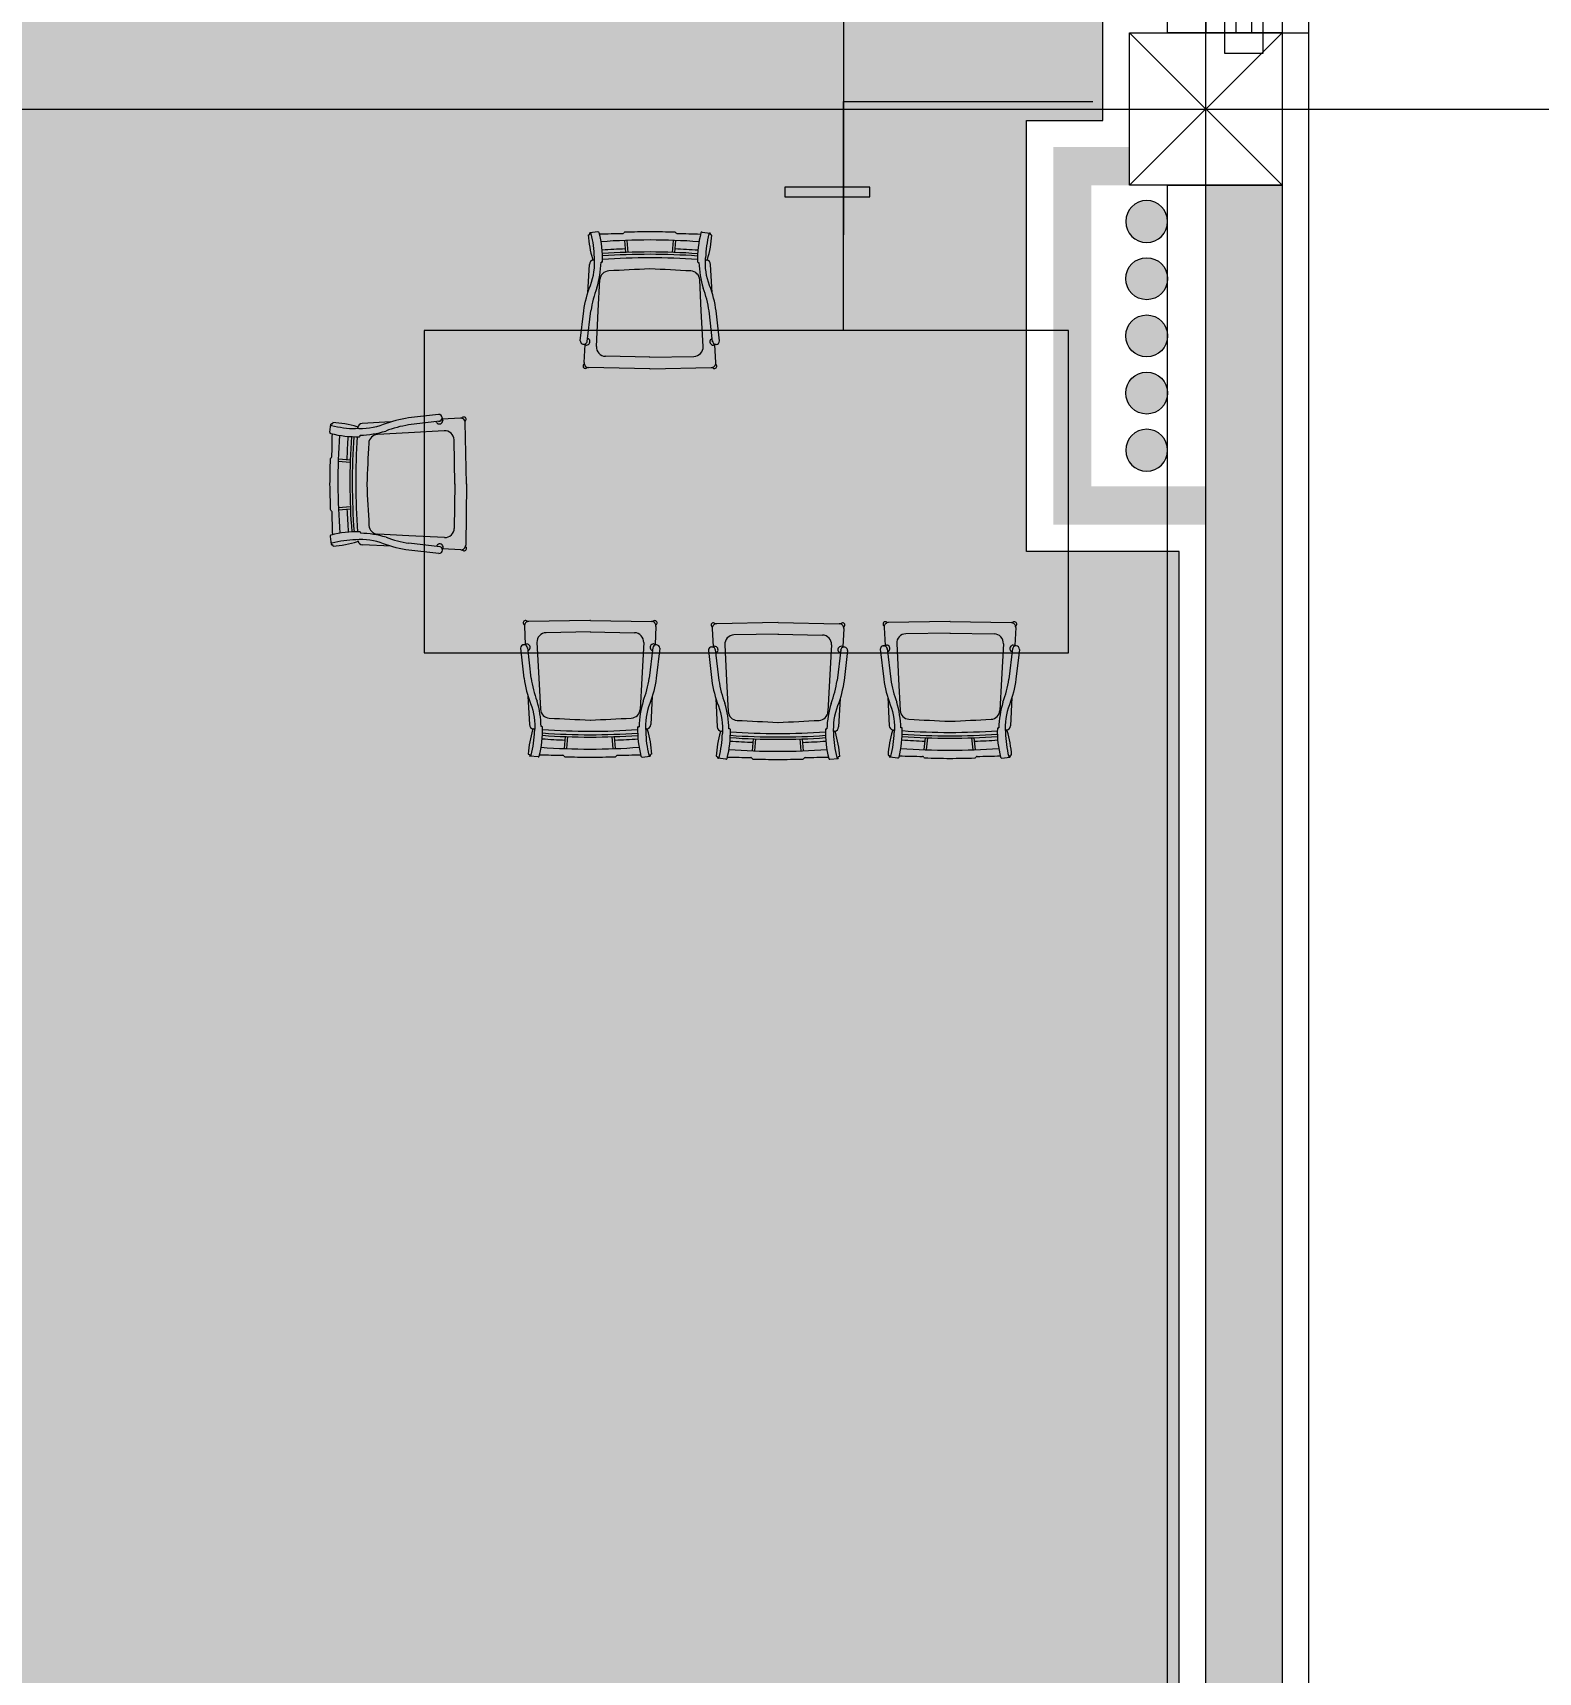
# Model space of a CAD drawing. Header units: millimetres. Extents: x 476571643 to 477489869, y 4620928210 to 4621294454.
# Drawn here: x 477234524 to 477238473, y 4621171027 to 4621175327 of the extents above; entities that cross this region are included whole.
import ezdxf

# ---------------------------------------------------------------- set-up
doc = ezdxf.new("R2010")
doc.units = ezdxf.units.MM
doc.header["$MEASUREMENT"] = 0
for name, color, linetype, lineweight in [('2D Drafting - General_Pen_No__1_Pen_No__7', 7, 'Continuous', 0), ('2D Drafting - General_Pen_No__250_Pen_No__7_Pen_No__7', 7, 'Continuous', 0), ('G-Anno-Nplt_Pen_No__151', 151, 'Continuous', 0), ('G-Anno-Nplt_Pen_No__4', 7, 'Continuous', 0), ('kar-panjara_Pen_No__7_Pen_No__7_Pen_No__7', 7, 'Continuous', 0), ('New_0_Pen_No__7', 7, 'Continuous', 0), ('New_reg_nak_Pen_No__7', 7, 'Continuous', 0), ('shaxtebi da milebi_Pen_No__1_Pen_No__1_Pen_No__1', 1, 'Continuous', 0), ('shaxtebi da milebi_Pen_No__5_Pen_No__5_Pen_No__5', 5, 'Continuous', 0), ('zoma_Pen_No__1', 1, 'Continuous', 0), ('zoma_Pen_No__142', 142, 'Continuous', 0), ('zoma_Pen_No__5_Pen_No__5', 5, 'Continuous', 0)]:
    doc.layers.add(name, color=color, linetype=linetype, lineweight=lineweight)
doc.layers.add('shaxtebi da milebi_Pen_No__5_Pen_No__5_Pen_No__252', color=7, linetype='Continuous', lineweight=0, true_color=0x666666)
doc.layers.add('zoma', color=7, linetype='Continuous')
doc.styles.add('GENERATED_STYLE_2', font='arial.ttf')
doc.dimstyles.new('GENERATED_STYLE__12', dxfattribs={"dimtxt": 500, "dimasz": 228, "dimexe": 0.18, "dimexo": 3, "dimgap": 0.09, "dimtad": 1, "dimtih": 1, "dimtoh": 1, "dimlfac": 0.001, "dimzin": 0, "dimdsep": 46, "dimtxsty": 'GENERATED_STYLE_2', "dimblk": 'ARROWHEAD_2', "dimblk1": 'ARROWHEAD_2', "dimblk2": 'ARROWHEAD_2', "dimcen": 0.09, "dimclrd": 1, "dimclre": 1, "dimclrt": 1, "dimadec": 0, "dimazin": 0, "dimtfac": 1, "dimtdec": 4, "dimtmove": 2, "dimatfit": 3, "dimfxl": 1, "dimtolj": 1, "dimtzin": 0, "dimarcsym": 0})
doc.dimstyles.new('GENERATED_STYLE__7', dxfattribs={"dimtxt": 200, "dimasz": 64.421331, "dimexe": 0.18, "dimexo": 3, "dimgap": 0.09, "dimtad": 1, "dimlfac": 0.001, "dimzin": 0, "dimdsep": 46, "dimtxsty": 'GENERATED_STYLE_2', "dimblk": 'ARROWHEAD_2', "dimblk1": 'ARROWHEAD_2', "dimblk2": 'ARROWHEAD_2', "dimcen": 0.09, "dimclrd": 142, "dimclre": 142, "dimclrt": 142, "dimadec": 0, "dimazin": 0, "dimtfac": 1, "dimtdec": 4, "dimtmove": 0, "dimatfit": 3, "dimfxl": 1, "dimtolj": 1, "dimtzin": 0, "dimarcsym": 0})

# ---------------------------------------------------------------- blocks, each defined once
blk = doc.blocks.new('*D1381', base_point=(476844527.1, 4621385791))
at = {"layer": 'zoma_Pen_No__142', "color": 142, "linetype": 'Continuous', "lineweight": 0, "transparency": 16777216}
for p, q in [((477240444.6, 4621185727.3), (477240317.5, 4621185727.3)), ((477240423.4, 4621185702.8), (477240338.7, 4621185751.7)), ((477240381, 4621168027.3), (477240381, 4621185727.3)), ((477240338.7, 4621168051.7), (477240423.4, 4621168002.8)), ((477240444.6, 4621168027.3), (477240317.5, 4621168027.3)), ((477240381, 4621167985.8), (477240381, 4621168027.3))]:
    blk.add_line(p, q, dxfattribs=at)
at = {"layer": 'zoma_Pen_No__142', "color": 142, "lineweight": 0, "transparency": 16777216, "insert": (477240341, 4621176535.3), "char_height": 200, "attachment_point": 7, "rotation": 90, "style": 'GENERATED_STYLE_2'}
blk.add_mtext('\\A1;{\\pql;\\fArial CYR|b0|i0|c204|p34;17.70}', dxfattribs=at)
blk = doc.blocks.new('ARROWHEAD_2')
at = {"color": 0, "linetype": 'Continuous', "lineweight": 0}
for p, q in [((-0.378, -0.655), (0.378, 0.655)), ((0, 0), (-1, 0))]:
    blk.add_line(p, q, dxfattribs=at)
blk = doc.blocks.new('*D1661', base_point=(476844527.1, 4621385791))
at = {"layer": 'zoma_Pen_No__1', "color": 1, "linetype": 'Continuous', "lineweight": 0, "transparency": 16777216}
for p, q in [((477237821.3, 4621167802.3), (477237821.3, 4621168252.3)), ((477256818.5, 4621167802.3), (477256818.5, 4621168252.3)), ((477237907.9, 4621168177.3), (477237734.7, 4621167877.3)), ((477256731.9, 4621167877.3), (477256905.1, 4621168177.3)), ((477237674.6, 4621168027.3), (477237821.3, 4621168027.3)), ((477237821.3, 4621168027.3), (477256818.5, 4621168027.3)), ((477256818.5, 4621168027.3), (477256965.2, 4621168027.3))]:
    blk.add_line(p, q, dxfattribs=at)
at = {"layer": 'zoma_Pen_No__1', "color": 1, "lineweight": 0, "transparency": 16777216, "insert": (477247714.8, 4621168127.3), "char_height": 500, "attachment_point": 7, "style": 'GENERATED_STYLE_2'}
blk.add_mtext('\\A1;{\\pql;\\fArial CYR|b0|i0|c204|p34;19.00}', dxfattribs=at)

msp = doc.modelspace()

# ---------------------------------------------------------------- hatches: boundary and pattern name
at = {"layer": '2D Drafting - General_Pen_No__250_Pen_No__7_Pen_No__7', "linetype": 'Continuous', "lineweight": 0}
for points in [[(477237601.121, 4621174037.084), (477237201.121, 4621174037.084), (477237201.121, 4621175027.272), (477237301.121, 4621175027.272), (477237401.121, 4621175027.272), (477237401.121, 4621174927.272), (477237301.121, 4621174927.272), (477237301.121, 4621174137.272), (477237601.121, 4621174137.272)], [(477237601.121, 4621174927.272), (477237601.121, 4621168427.272), (477237801.121, 4621168427.272), (477237801.121, 4621174927.272)]]:
    msp.add_hatch(color=7, dxfattribs=at).paths.add_polyline_path(points)
at = {"layer": 'G-Anno-Nplt_Pen_No__151', "linetype": 'Continuous', "lineweight": 0, "true_color": 0x1f2f3f}
msp.add_hatch(color=169, dxfattribs=at).paths.add_polyline_path([(477230771.121, 4621178897.272), (477230971.12, 4621178897.272), (477230971.12, 4621178597.272), (477231271.121, 4621178597.272), (477231271.121, 4621177767.084), (477230871.121, 4621177767.084), (477230871.121, 4621175397.272), (477230971.121, 4621175397.272), (477230971.121, 4621174857.272), (477230871.121, 4621174857.272), (477230871.121, 4621169997.272), (477237531.121, 4621169997.272), (477237531.121, 4621173967.084), (477237131.121, 4621173967.084), (477237131.121, 4621175097.272), (477237331.121, 4621175097.272), (477237331.121, 4621175397.272), (477237531.121, 4621175397.272), (477237531.121, 4621178357.272), (477237331.121, 4621178357.272), (477237331.121, 4621178527.272), (477237331.121, 4621178657.272), (477237131.121, 4621178657.272), (477237131.121, 4621179787.46), (477237531.121, 4621179787.46), (477237531.121, 4621184357.272), (477234030.939, 4621184357.272), (477234030.939, 4621185457.272), (477230971.121, 4621185457.272), (477230971.121, 4621185257.272), (477230771.121, 4621185257.272)])
at = {"layer": 'shaxtebi da milebi_Pen_No__1_Pen_No__1_Pen_No__1', "linetype": 'Continuous', "lineweight": 0}
msp.add_hatch(color=1, dxfattribs=at).paths.add_polyline_path([(477237446.121, 4621174777.272, -1), (477237446.121, 4621174887.272, -1)])
at = {"layer": 'shaxtebi da milebi_Pen_No__5_Pen_No__5_Pen_No__252', "linetype": 'Continuous', "lineweight": 0, "true_color": 0x666666}
msp.add_hatch(color=251, dxfattribs=at).paths.add_polyline_path([(477237446.121, 4621174177.272, 1), (477237446.121, 4621174287.272, 1)])
at = {"layer": 'shaxtebi da milebi_Pen_No__5_Pen_No__5_Pen_No__5', "linetype": 'Continuous', "lineweight": 0}
for points in [[(477237446.121, 4621174737.272, -1), (477237446.121, 4621174627.272, -1)], [(477237446.121, 4621174587.272, -1), (477237446.121, 4621174477.272, -1)], [(477237446.121, 4621174437.272, -1), (477237446.121, 4621174327.272, -1)]]:
    msp.add_hatch(color=5, dxfattribs=at).paths.add_polyline_path(points)

# ---------------------------------------------------------------- linework, layer by layer
at = {"layer": '2D Drafting - General_Pen_No__1_Pen_No__7', "color": 7, "linetype": 'Continuous', "lineweight": 0}
for p, q in [((477237401.121, 4621174927.272), (477237801.121, 4621175327.272)), ((477237801.121, 4621174927.272), (477237401.121, 4621175327.272))]:
    msp.add_line(p, q, dxfattribs=at)
at = {"layer": '2D Drafting - General_Pen_No__1_Pen_No__7', "color": 7, "linetype": 'Continuous', "lineweight": 0, "flags": 128}
for points in [[(477237501.121, 4621175327.272), (477237501.121, 4621178427.272), (477237801.121, 4621178427.272), (477237801.121, 4621175327.272)], [(477237801.121, 4621174927.272), (477237401.121, 4621174927.272), (477237401.121, 4621175327.272), (477237801.121, 4621175327.272)], [(477237501.121, 4621168427.272), (477237501.121, 4621174927.272), (477237801.121, 4621174927.272), (477237801.121, 4621168427.272)]]:
    msp.add_lwpolyline(points, close=True, dxfattribs=at)
at = {"layer": 'G-Anno-Nplt_Pen_No__4', "color": 7, "linetype": 'Continuous', "lineweight": 0, "flags": 128}
msp.add_lwpolyline([(477237531.121, 4621169997.272), (477237531.121, 4621173967.084), (477237131.121, 4621173967.084), (477237131.121, 4621175097.272), (477237331.121, 4621175097.272), (477237331.121, 4621175397.272), (477237531.121, 4621175397.272), (477237531.121, 4621178357.272), (477237331.121, 4621178357.272), (477237331.121, 4621178527.272), (477237331.121, 4621178657.272), (477237131.121, 4621178657.272), (477237131.121, 4621179787.46)], dxfattribs=at)
at = {"layer": 'kar-panjara_Pen_No__7_Pen_No__7_Pen_No__7', "color": 7, "linetype": 'Continuous', "lineweight": 0, "flags": 128}
for points in [[(477237651.149, 4621175327.272), (477237651.204, 4621176927.274), (477237751.148, 4621176927.274), (477237751.093, 4621175327.272)], [(477237751.147, 4621175392.702), (477237751.147, 4621175272.702), (477237651.147, 4621175272.702), (477237651.147, 4621175392.702)], [(477237681.264, 4621175327.272), (477237681.264, 4621175377.702), (477237696.264, 4621175377.702), (477237706.264, 4621175377.702), (477237706.264, 4621175392.702), (477237721.264, 4621175392.702), (477237721.264, 4621175327.272)]]:
    msp.add_lwpolyline(points, close=True, dxfattribs=at)
at = {"layer": 'New_0_Pen_No__7', "color": 7, "linetype": 'Continuous', "lineweight": 0}
for p, q in [((477236006.883, 4621174804.827), (477235985.721, 4621174802.351)), ((477236075.611, 4621174803.047), (477236074.345, 4621174801.424)), ((477236211.307, 4621174802.898), (477236212.57, 4621174801.272)), ((477236280.039, 4621174804.526), (477236301.196, 4621174802.003)), ((477235981.436, 4621174797.18), (477235985.114, 4621174798.109)), ((477235985.041, 4621174798.4), (477235985.114, 4621174798.109)), ((477236076.478, 4621174782.512), (477236079.298, 4621174751.221)), ((477236082.563, 4621174782.81), (477236085.391, 4621174751.427)), ((477236204.31, 4621174782.675), (477236201.414, 4621174751.299)), ((477236210.395, 4621174782.365), (477236207.507, 4621174751.08)), ((477236301.867, 4621174798.051), (477236301.793, 4621174797.76)), ((477236305.469, 4621174796.823), (477236301.793, 4621174797.76)), ((477235980.272, 4621174645.379), (477235984.277, 4621174719.914)), ((477236016.919, 4621174725.236), (477236014.886, 4621174725.225)), ((477236269.827, 4621174724.957), (477236271.861, 4621174724.942)), ((477236306.299, 4621174645.02), (477236302.458, 4621174719.563)), ((477236007.778, 4621174598.014), (477236012.171, 4621174679.764)), ((477236277.833, 4621174597.716), (477236273.62, 4621174679.476)), ((477235978.671, 4621174517.407), (477235988.119, 4621174598.035)), ((477236002.756, 4621174504.551), (477236007.778, 4621174598.014)), ((477236282.65, 4621174504.242), (477236277.833, 4621174597.716)), ((477236307.618, 4621174517.045), (477236298.347, 4621174597.693)), ((477235970.424, 4621174462.111), (477235972.982, 4621174509.724)), ((477235983.92, 4621174523.197), (477235982.82, 4621174524.117)), ((477236302.381, 4621174522.846), (477236303.483, 4621174523.763)), ((477236315.743, 4621174461.73), (477236313.289, 4621174509.349)), ((477236143.207, 4621174476.724), (477236026.615, 4621174478.9)), ((477236142.138, 4621174476.725), (477236258.734, 4621174478.644)), ((477236142.532, 4621174446.296), (477235982.353, 4621174449.285)), ((477236143.6, 4621174446.295), (477236303.785, 4621174448.931)), ((477235303.435, 4621174279.587), (477235305.872, 4621174300.754)), ((477235309.822, 4621174301.442), (477235310.113, 4621174301.369)), ((477235311.035, 4621174305.049), (477235310.113, 4621174301.369)), ((477235462.833, 4621174306.493), (477235388.306, 4621174302.35)), ((477235590.802, 4621174308.331), (477235510.192, 4621174298.734)), ((477235585.022, 4621174303.071), (477235584.101, 4621174304.169)), ((477235646.084, 4621174316.68), (477235598.475, 4621174314.034)), ((477235662.216, 4621174144.602), (477235658.931, 4621174304.774)), ((477235383.045, 4621174269.698), (477235383.052, 4621174271.732)), ((477235510.252, 4621174278.22), (477235428.51, 4621174273.676)), ((477235603.706, 4621174283.415), (477235510.252, 4621174278.22)), ((477235631.792, 4621174143.016), (477235629.4, 4621174259.603)), ((477235305.342, 4621174210.863), (477235306.963, 4621174212.132)), ((477235325.592, 4621174203.948), (477235356.98, 4621174201.179)), ((477235325.878, 4621174210.034), (477235357.174, 4621174207.272)), ((477235631.789, 4621174144.084), (477235630.085, 4621174027.485)), ((477235662.219, 4621174143.533), (477235659.879, 4621173983.343)), ((477235305.742, 4621174075.167), (477235307.371, 4621174073.908)), ((477235325.952, 4621174082.201), (477235357.323, 4621174085.156)), ((477235326.273, 4621174076.118), (477235357.553, 4621174079.064)), ((477235304.241, 4621174006.433), (477235306.803, 4621173985.281)), ((477235383.791, 4621174016.791), (477235383.81, 4621174014.758)), ((477235511.049, 4621174008.166), (477235429.281, 4621174012.227)), ((477235604.531, 4621174003.522), (477235511.049, 4621174008.166)), ((477235591.773, 4621173979.385), (477235511.107, 4621173988.506)), ((477235310.757, 4621173984.616), (477235311.047, 4621173984.691)), ((477235311.991, 4621173981.017), (477235311.047, 4621173984.691)), ((477235463.795, 4621173980.468), (477235389.245, 4621173984.171)), ((477235585.961, 4621173984.611), (477235585.046, 4621173983.507)), ((477235647.102, 4621173971.362), (477235599.479, 4621173973.728)), ((477235813.724, 4621173770.605), (477235816.203, 4621173722.987)), ((477235985.858, 4621173786.133), (477235825.675, 4621173783.41)), ((477235986.927, 4621173786.133), (477236147.107, 4621173783.23)), ((477236159.044, 4621173770.411), (477236156.511, 4621173722.797)), ((477236478.538, 4621173780.165), (477236318.355, 4621173777.442)), ((477236479.607, 4621173780.164), (477236639.787, 4621173777.262)), ((477236929.416, 4621173783.149), (477236769.232, 4621173780.426)), ((477236930.484, 4621173783.148), (477237090.665, 4621173780.246)), ((477235846.84, 4621173728.11), (477235851.707, 4621173634.639)), ((477235987.337, 4621173755.704), (477235870.742, 4621173753.721)), ((477235986.268, 4621173755.704), (477236102.861, 4621173753.591)), ((477236126.734, 4621173727.954), (477236121.763, 4621173634.488)), ((477236306.404, 4621173764.636), (477236308.884, 4621173717.019)), ((477236480.017, 4621173749.735), (477236363.422, 4621173747.753)), ((477236478.949, 4621173749.736), (477236595.542, 4621173747.623)), ((477236651.724, 4621173764.443), (477236649.191, 4621173716.828)), ((477236757.281, 4621173767.62), (477236759.761, 4621173720.003)), ((477236930.895, 4621173752.719), (477236814.3, 4621173750.737)), ((477236929.826, 4621173752.72), (477237046.419, 4621173750.607)), ((477237102.601, 4621173767.427), (477237100.068, 4621173719.812)), ((477235821.879, 4621173715.295), (477235831.193, 4621173634.651)), ((477235827.119, 4621173709.496), (477235826.017, 4621173708.578)), ((477236150.826, 4621173715.11), (477236141.422, 4621173634.477)), ((477236145.58, 4621173709.317), (477236146.68, 4621173708.399)), ((477236314.559, 4621173709.326), (477236323.873, 4621173628.682)), ((477236319.799, 4621173703.527), (477236318.698, 4621173702.61)), ((477236339.521, 4621173722.142), (477236344.388, 4621173628.671)), ((477236619.415, 4621173721.985), (477236614.443, 4621173628.519)), ((477236643.507, 4621173709.142), (477236634.102, 4621173628.508)), ((477236638.26, 4621173703.349), (477236639.361, 4621173702.43)), ((477236765.437, 4621173712.31), (477236774.751, 4621173631.667)), ((477236770.676, 4621173706.511), (477236769.575, 4621173705.594)), ((477236790.398, 4621173725.126), (477236795.265, 4621173631.655)), ((477237070.292, 4621173724.969), (477237065.32, 4621173631.504)), ((477237094.384, 4621173712.126), (477237084.98, 4621173631.493)), ((477237089.138, 4621173706.333), (477237090.238, 4621173705.414)), ((477235851.707, 4621173634.639), (477235855.964, 4621173552.881)), ((477236121.763, 4621173634.488), (477236117.414, 4621173552.735)), ((477236344.388, 4621173628.671), (477236348.645, 4621173546.913)), ((477236614.443, 4621173628.519), (477236610.094, 4621173546.766)), ((477236795.265, 4621173631.655), (477236799.522, 4621173549.897)), ((477237065.32, 4621173631.504), (477237060.972, 4621173549.751)), ((477235823.267, 4621173587.32), (477235827.149, 4621173512.779)), ((477236149.295, 4621173587.137), (477236145.33, 4621173512.601)), ((477236315.948, 4621173581.352), (477236319.829, 4621173506.81)), ((477236641.975, 4621173581.169), (477236638.01, 4621173506.632)), ((477236766.825, 4621173584.336), (477236770.706, 4621173509.795)), ((477237092.852, 4621173584.153), (477237088.887, 4621173509.616)), ((477235859.782, 4621173507.403), (477235857.749, 4621173507.417)), ((477235919.246, 4621173450.027), (477235922.117, 4621173481.313)), ((477235925.33, 4621173449.72), (477235928.21, 4621173481.098)), ((477236047.077, 4621173449.652), (477236044.233, 4621173481.033)), ((477236053.162, 4621173449.952), (477236050.326, 4621173481.242)), ((477236112.69, 4621173507.261), (477236114.724, 4621173507.273)), ((477236352.462, 4621173501.434), (477236350.429, 4621173501.448)), ((477236411.926, 4621173444.059), (477236414.797, 4621173475.345)), ((477236418.011, 4621173443.751), (477236420.89, 4621173475.129)), ((477236539.758, 4621173443.683), (477236536.913, 4621173475.064)), ((477236545.843, 4621173443.984), (477236543.006, 4621173475.273)), ((477236605.371, 4621173501.293), (477236607.404, 4621173501.304)), ((477236803.34, 4621173504.418), (477236801.306, 4621173504.433)), ((477236862.804, 4621173447.043), (477236865.675, 4621173478.329)), ((477236868.888, 4621173446.736), (477236871.768, 4621173478.114)), ((477236990.635, 4621173446.667), (477236987.791, 4621173478.049)), ((477236996.72, 4621173446.968), (477236993.884, 4621173478.257)), ((477237056.248, 4621173504.277), (477237058.281, 4621173504.289)), ((477235824.179, 4621173435.518), (477235827.856, 4621173434.583)), ((477235827.782, 4621173434.292), (477235827.856, 4621173434.583)), ((477235849.614, 4621173427.828), (477235828.456, 4621173430.34)), ((477235918.345, 4621173429.494), (477235917.081, 4621173431.119)), ((477236054.041, 4621173429.418), (477236055.306, 4621173431.042)), ((477236122.769, 4621173427.675), (477236143.93, 4621173430.163)), ((477236148.212, 4621173435.336), (477236144.535, 4621173434.405)), ((477236144.609, 4621173434.114), (477236144.535, 4621173434.405)), ((477236316.86, 4621173429.549), (477236320.536, 4621173428.614)), ((477236320.462, 4621173428.323), (477236320.536, 4621173428.614)), ((477236640.893, 4621173429.368), (477236637.215, 4621173428.437)), ((477236637.289, 4621173428.146), (477236637.215, 4621173428.437)), ((477236767.737, 4621173432.534), (477236771.414, 4621173431.599)), ((477236771.34, 4621173431.307), (477236771.414, 4621173431.599)), ((477236793.172, 4621173424.844), (477236772.013, 4621173427.355)), ((477236861.902, 4621173426.51), (477236860.639, 4621173428.135)), ((477236997.598, 4621173426.433), (477236998.864, 4621173428.058)), ((477237066.327, 4621173424.691), (477237087.488, 4621173427.179)), ((477237091.77, 4621173432.352), (477237088.093, 4621173431.421)), ((477237088.166, 4621173431.13), (477237088.093, 4621173431.421)), ((477236342.294, 4621173421.86), (477236321.136, 4621173424.371)), ((477236411.025, 4621173423.525), (477236409.761, 4621173425.151)), ((477236546.721, 4621173423.449), (477236547.986, 4621173425.073)), ((477236615.45, 4621173421.707), (477236636.611, 4621173424.194))]:
    msp.add_line(p, q, dxfattribs=at)
for points in [[(477236651.064, 4621176712.605), (477236651.064, 4621174797.494)], [(477236651.064, 4621174546.668), (477236651.064, 4621175146.668), (477237305.23, 4621175146.668)], [(477235960.533, 4621174519.533), (477235969.735, 4621174598.056)], [(477236325.76, 4621174519.13), (477236316.731, 4621174597.673)], [(477235588.643, 4621174326.464), (477235510.138, 4621174317.118)], [(477235589.721, 4621173961.239), (477235511.161, 4621173970.123)], [(477235803.738, 4621173713.199), (477235812.809, 4621173634.661)], [(477236168.965, 4621173712.995), (477236159.806, 4621173634.467)], [(477236296.418, 4621173707.231), (477236305.489, 4621173628.693)], [(477236661.645, 4621173707.026), (477236652.486, 4621173628.498)], [(477236747.296, 4621173710.215), (477236756.367, 4621173631.677)], [(477237112.523, 4621173710.01), (477237103.363, 4621173631.482)]]:
    msp.add_lwpolyline(points, dxfattribs=at)
for points in [[(477236720.081, 4621174922.167), (477236496.585, 4621174922.167), (477236496.585, 4621174897.352), (477236720.081, 4621174897.352)], [(477237241.064, 4621174546.668), (477235550.826, 4621174546.668), (477235550.826, 4621173701.208), (477237241.064, 4621173701.208)]]:
    msp.add_lwpolyline(points, close=True, dxfattribs=at)
for points in [[(477235969.79, 4621174598.056, -0.05838097), (477235986.998, 4621174664.726, 0.11288216), (477235997.582, 4621174737.51)], [(477236316.676, 4621174597.673, 0.05838097), (477236299.615, 4621174664.382, -0.11288216), (477236289.192, 4621174737.189)], [(477235969.13, 4621174510.35), (477235971.452, 4621174510.015, -0.08130171), (477235976.793, 4621174508.332)], [(477236317.143, 4621174509.966), (477236314.821, 4621174509.637, 0.08130171), (477236309.476, 4621174507.965)], [(477235510.138, 4621174317.062, 0.05838097), (477235443.499, 4621174299.731, -0.11288216), (477235370.735, 4621174289.013)], [(477235597.842, 4621174317.884), (477235598.181, 4621174315.564, 0.08130171), (477235599.874, 4621174310.226)], [(477235511.161, 4621173970.178, -0.05838097), (477235444.421, 4621173987.115, 0.11288216), (477235371.595, 4621173997.404)], [(477235598.869, 4621173969.873), (477235599.194, 4621173972.196, -0.08130171), (477235600.856, 4621173977.544)], [(477235812.35, 4621173722.368), (477235814.672, 4621173722.699, 0.08130171), (477235820.016, 4621173724.373)], [(477236160.363, 4621173722.173), (477236158.041, 4621173722.506, -0.08130171), (477236152.7, 4621173724.187)], [(477236305.031, 4621173716.399), (477236307.353, 4621173716.73, 0.08130171), (477236312.696, 4621173718.405)], [(477236653.043, 4621173716.204), (477236650.722, 4621173716.538, -0.08130171), (477236645.38, 4621173718.218)], [(477236755.908, 4621173719.384), (477236758.23, 4621173719.714, 0.08130171), (477236763.574, 4621173721.389)], [(477237103.921, 4621173719.189), (477237101.599, 4621173719.522, -0.08130171), (477237096.257, 4621173721.202)], [(477235812.865, 4621173634.661, 0.05838097), (477235829.962, 4621173567.962, -0.11288216), (477235840.424, 4621173495.161)], [(477236159.75, 4621173634.467, -0.05838097), (477236142.579, 4621173567.787, 0.11288216), (477236132.034, 4621173494.997)], [(477236305.545, 4621173628.693, 0.05838097), (477236322.642, 4621173561.993, -0.11288216), (477236333.105, 4621173489.192)], [(477236652.431, 4621173628.498, -0.05838097), (477236635.259, 4621173561.818, 0.11288216), (477236624.715, 4621173489.029)], [(477236756.422, 4621173631.677, 0.05838097), (477236773.519, 4621173564.977, -0.11288216), (477236783.982, 4621173492.176)], [(477237103.308, 4621173631.482, -0.05838097), (477237086.136, 4621173564.802, 0.11288216), (477237075.592, 4621173492.013)]]:
    msp.add_lwpolyline(points, format="xyb", dxfattribs=at)
for centre, radius, start, end in [((477235987.638, 4621174799.986), 3.044, 129.032752, 211.421542), ((477235986.075, 4621174799.328), 3.044, 14.285143, 96.673945), ((477236007.237, 4621174801.804), 3.044, 14.285158, 96.673951), ((477235739.755, 4621174733.697), 279.06, 358.628489, 14.285155), ((477236078.011, 4621174801.175), 3.044, 91.136613, 142.042372), ((477236538.562, 4621151588.272), 23220.515, 90.9749413, 91.1366155), ((477235697.189, 4621151589.199), 23220.515, 88.7370948, 88.898769), ((477236208.903, 4621174801.031), 3.044, 37.831356, 88.7371), ((477236547.01, 4621174732.808), 279.06, 165.588555, 181.245221), ((477236279.678, 4621174801.504), 3.044, 83.199775, 165.588549), ((477236258.812, 4621174813.281), 277.843, 183.322308, 196.720879), ((477235718.593, 4621174731.221), 279.06, 1.2913, 14.285155), ((477236544.439, 4621151584.544), 23220.515, 91.1657892, 91.3161525), ((477236143.163, 4621173028.776), 1755.051, 85.796168, 94.184849), ((477236141.469, 4621172997.272), 1764.182, 92.046245, 94.019469), ((477236071.945, 4621174803.296), 3.044, 271.165789, 322.042385), ((477236141.469, 4621172997.272), 1764.182, 85.854241, 87.827465), ((477236214.974, 4621174803.138), 3.044, 217.831348, 268.707931), ((477235691.303, 4621151585.484), 23220.515, 88.5575588, 88.707922), ((477236568.167, 4621174730.285), 279.06, 165.588555, 178.58241), ((477236028.129, 4621174813.536), 277.843, 343.152831, 356.551403), ((477236300.835, 4621174798.981), 3.044, 83.199771, 165.588553), ((477236299.274, 4621174799.643), 3.044, 328.452169, 50.840957), ((477235996.434, 4621174719.26), 12.174, 98.073629, 176.924068), ((477235995.632, 4621174734.219), 3.044, 196.720874, 273.009377), ((477237212.378, 4621151589.797), 23173.34, 93.0039966, 93.0093776), ((477235750.992, 4621174733.509), 264.024, 343.41271, 358.202057), ((477236016.91, 4621174727.062), 1.826, 270.304311, 358.628485), ((477236141.469, 4621172997.272), 1755.051, 85.854241, 94.019469), ((477236141.469, 4621172997.272), 1748.964, 85.848304, 94.025407), ((477236141.469, 4621172997.272), 1739.833, 85.831094, 94.042616), ((477236269.841, 4621174726.783), 1.826, 181.245222, 269.569406), ((477236535.772, 4621174732.644), 264.024, 181.671653, 196.461), ((477235023.381, 4621151592.209), 23173.34, 86.8643417, 86.8697226), ((477236291.135, 4621174733.893), 3.044, 266.864332, 343.152825), ((477236290.3, 4621174718.937), 12.174, 2.949641, 81.800083), ((477236036.484, 4621174678.458), 24.348, 92.914472, 176.924068), ((477237211.952, 4621151589.805), 23142.905, 92.6482821, 92.9144718), ((477235022.948, 4621151592.217), 23142.905, 86.9592386, 87.2254284), ((477236249.304, 4621174678.223), 24.348, 2.949641, 86.959239), ((477236262.92, 4621174557.955), 277.599, 158.845452, 171.698512), ((477236023.458, 4621174558.219), 277.599, 8.175199, 21.028258), ((477235969.725, 4621174519.522), 9.192, 179.936852, 359.936857), ((477235976.689, 4621174517.523), 9.192, 270.648482, 38.119812), ((477235980.61, 4621174525.614), 1.085, 199.797053, 284.136245), ((477235981.412, 4621174522.431), 2.196, 50.112008, 104.136219), ((477236027.069, 4621174503.244), 24.348, 176.924068, 268.930841), ((477236258.333, 4621174502.989), 24.348, 270.94287, 2.949643), ((477236309.6, 4621174517.156), 9.192, 141.753898, 269.225227), ((477236304.888, 4621174522.075), 2.196, 75.737471, 129.761695), ((477236305.697, 4621174525.255), 1.085, 255.737505, 340.076648), ((477236316.568, 4621174519.14), 9.192, 179.936857, 359.936852), ((477235973.666, 4621174453.166), 6.087, 118.449945, 327.404958), ((477235982.58, 4621174461.457), 12.174, 176.924067, 268.930838), ((477236303.585, 4621174461.104), 12.174, 270.94287, 2.949643), ((477236312.481, 4621174452.792), 6.087, 212.468746, 61.423772), ((477236143.1, 4621174476.726), 30.436, 268.930825, 270.942855), ((477236143.073, 4621174452.374), 6.087, 268.930825, 270.942855), ((477235308.896, 4621174300.406), 3.044, 173.431916, 255.820707), ((477235308.24, 4621174298.842), 3.044, 58.684313, 141.073095), ((477235376.508, 4621174568.013), 279.06, 255.820705, 268.81456), ((477235295.446, 4621174027.643), 277.843, 73.384981, 86.783552), ((477235374.022, 4621174290.969), 3.044, 357.09648, 73.384982), ((477235388.982, 4621174290.195), 12.174, 93.181793, 172.032229), ((477258520.653, 4621173116.985), 23173.34, 177.0964781, 177.1018591), ((477235550.78, 4621174024.007), 277.599, 98.407348, 111.260408), ((477235582.6, 4621174306.376), 1.085, 345.969614, 70.308799), ((477235585.783, 4621174305.581), 2.196, 165.969637, 219.993859), ((477235590.683, 4621174310.313), 9.192, 231.986044, 359.457383), ((477235588.671, 4621174317.272), 9.192, 270.169005, 90.169005), ((477235646.759, 4621174304.525), 12.174, 1.175014, 93.181795), ((477235655.034, 4621174313.454), 6.087, 302.700896, 151.655918), ((477235306.459, 4621174279.239), 3.044, 173.431913, 255.82071), ((477235374.071, 4621174546.847), 279.06, 255.820705, 271.477371), ((477258524.672, 4621173784.935), 23220.515, 178.7897082, 178.9400715), ((477237079.725, 4621174149.908), 1755.051, 176.028318, 184.416999), ((477237111.236, 4621174148.341), 1764.182, 176.086392, 178.059615), ((477237111.236, 4621174148.341), 1755.051, 176.086392, 184.251619), ((477237111.236, 4621174148.341), 1748.964, 176.080454, 184.257557), ((477237111.236, 4621174148.341), 1739.833, 176.063244, 184.274766), ((477235381.219, 4621174269.705), 1.826, 271.477373, 359.801533), ((477235374.281, 4621174535.61), 264.024, 271.903803, 286.69315), ((477258520.647, 4621173116.558), 23142.905, 177.1913886, 177.4575784), ((477235429.861, 4621174249.365), 24.348, 93.181793, 177.191391), ((477235605.057, 4621174259.104), 24.348, 1.17502, 93.181793), ((477258520.933, 4621173790.805), 23220.515, 178.9692446, 179.1309188), ((477235307.218, 4621174208.467), 3.044, 128.063497, 178.969254), ((477235305.086, 4621174214.528), 3.044, 308.063489, 358.940064), ((477258518.451, 4621174632.175), 23220.515, 181.2070917, 181.3687659), ((477258514.19, 4621175305.554), 23142.905, 182.8804322, 183.1466219), ((477235631.787, 4621174143.977), 30.436, 359.162988, 1.175018), ((477235656.139, 4621174144.049), 6.087, 359.162997, 1.175022), ((477235307.604, 4621174077.575), 3.044, 181.368763, 232.274517), ((477235305.508, 4621174071.5), 3.044, 1.397945, 52.274517), ((477258522.155, 4621174638.067), 23220.515, 181.397939, 181.5483023), ((477237111.236, 4621174148.341), 1764.182, 182.278395, 184.251619), ((477235430.489, 4621174036.546), 24.348, 183.146622, 267.156218), ((477235307.262, 4621174006.799), 3.044, 104.517305, 186.906102), ((477235376.452, 4621173739.595), 279.06, 88.860639, 104.517305), ((477235309.824, 4621173985.647), 3.044, 104.517305, 186.906102), ((477235309.159, 4621173987.207), 3.044, 219.264908, 301.653695), ((477235379.014, 4621173718.443), 279.06, 91.52345, 104.517305), ((477235294.766, 4621174258.325), 277.843, 273.554458, 286.95303), ((477235374.894, 4621173995.468), 3.044, 286.95303, 3.241524), ((477235389.849, 4621173996.33), 12.174, 188.305778, 267.156216), ((477258514.196, 4621175305.981), 23173.34, 183.2361507, 183.2415316), ((477235381.965, 4621174016.774), 1.826, 0.53647, 88.860639), ((477235376.595, 4621173750.832), 264.024, 73.644861, 88.434207), ((477235550.073, 4621174263.468), 277.599, 249.077602, 261.930662), ((477235591.665, 4621173977.402), 9.192, 0.880626, 128.351968), ((477235605.739, 4621174027.84), 24.348, 267.156217, 359.162991), ((477235583.558, 4621173981.291), 1.085, 290.029209, 14.368377), ((477235586.737, 4621173982.106), 2.196, 140.344149, 194.368382), ((477235589.694, 4621173970.431), 9.192, 270.169006, 90.169005), ((477235647.706, 4621173983.521), 12.174, 267.156217, 359.162991), ((477235656.034, 4621173974.641), 6.087, 208.682094, 57.637114), ((477235816.981, 4621173779.544), 6.087, 32.499788, 241.454817), ((477235825.882, 4621173771.238), 12.174, 90.973917, 182.980686), ((477235986.375, 4621173755.702), 30.436, 88.961881, 90.97391), ((477235986.389, 4621173780.054), 6.087, 88.961781, 90.973811), ((477236146.886, 4621173771.058), 12.174, 356.955116, 88.961885), ((477236155.796, 4621173779.354), 6.087, 298.480992, 147.436007), ((477236309.661, 4621173773.576), 6.087, 32.499788, 241.454817), ((477236318.562, 4621173765.269), 12.174, 90.973914, 182.980693), ((477236479.056, 4621173749.734), 30.436, 88.961881, 90.97391), ((477236479.069, 4621173774.086), 6.087, 88.962031, 90.97406), ((477236639.567, 4621173765.089), 12.174, 356.955113, 88.961884), ((477236648.476, 4621173773.386), 6.087, 298.480984, 147.436015), ((477236760.539, 4621173776.56), 6.087, 32.499797, 241.454808), ((477236769.439, 4621173768.254), 12.174, 90.973917, 182.980686), ((477236929.933, 4621173752.718), 30.436, 88.961881, 90.97391), ((477236929.947, 4621173777.07), 6.087, 88.962031, 90.97406), ((477237090.444, 4621173768.074), 12.174, 356.95511, 88.961887), ((477237099.354, 4621173776.37), 6.087, 298.480993, 147.436006), ((477235871.156, 4621173729.377), 24.348, 90.973915, 182.980688), ((477236102.42, 4621173729.247), 24.348, 356.955113, 88.961887), ((477236363.836, 4621173723.408), 24.348, 90.973917, 182.980689), ((477236595.101, 4621173723.278), 24.348, 356.955114, 88.961886), ((477236814.714, 4621173726.392), 24.348, 90.973915, 182.980688), ((477237045.978, 4621173726.263), 24.348, 356.955111, 88.961886), ((477235812.93, 4621173713.194), 9.192, 359.967903, 179.967897), ((477235819.897, 4621173715.182), 9.192, 321.784944, 89.256273), ((477235823.805, 4621173707.085), 1.085, 75.768507, 160.107737), ((477235824.612, 4621173710.266), 2.196, 255.768509, 309.792742), ((477236152.809, 4621173714.995), 9.192, 90.679529, 218.150858), ((477236148.088, 4621173710.085), 2.196, 230.143057, 284.167277), ((477236148.891, 4621173706.903), 1.085, 19.828123, 104.167246), ((477236159.773, 4621173713), 9.192, 359.967903, 179.967897), ((477236305.61, 4621173707.226), 9.192, 359.967903, 179.967897), ((477236312.577, 4621173709.213), 9.192, 321.784942, 89.256274), ((477236316.485, 4621173701.116), 1.085, 75.768537, 160.107708), ((477236317.292, 4621173704.297), 2.196, 255.768528, 309.792774), ((477236645.489, 4621173709.027), 9.192, 90.679528, 218.150856), ((477236640.768, 4621173704.116), 2.196, 230.143025, 284.167257), ((477236641.572, 4621173700.934), 1.085, 19.828093, 104.167274), ((477236652.453, 4621173707.031), 9.192, 359.967897, 179.967903), ((477236756.488, 4621173710.21), 9.192, 359.967897, 179.967903), ((477236763.454, 4621173712.198), 9.192, 321.78494, 89.256274), ((477236767.362, 4621173704.101), 1.085, 75.768524, 160.107655), ((477236768.169, 4621173707.282), 2.196, 255.76854, 309.792763), ((477237096.366, 4621173712.011), 9.192, 90.679527, 218.15086), ((477237091.646, 4621173707.1), 2.196, 230.143056, 284.167278), ((477237092.449, 4621173703.919), 1.085, 19.8281, 104.16727), ((477237103.331, 4621173710.016), 9.192, 359.967904, 179.967903), ((477236106.061, 4621173674.274), 277.599, 188.206244, 201.059303), ((477235866.599, 4621173674.408), 277.599, 338.876498, 351.729557), ((477236598.741, 4621173668.306), 277.599, 188.206244, 201.059303), ((477236359.279, 4621173668.44), 277.599, 338.876498, 351.729557), ((477237049.619, 4621173671.29), 277.599, 188.206244, 201.059303), ((477236810.156, 4621173671.424), 277.599, 338.876498, 351.729557), ((477235593.841, 4621173499.572), 264.024, 1.702699, 16.492045), ((477236378.622, 4621173499.132), 264.024, 163.443756, 178.233102), ((477236086.522, 4621173493.603), 264.024, 1.702699, 16.492045), ((477236871.302, 4621173493.164), 264.024, 163.443756, 178.233103), ((477236537.399, 4621173496.588), 264.024, 1.702699, 16.492045), ((477237322.18, 4621173496.148), 264.024, 163.443756, 178.233102), ((477235839.306, 4621173513.412), 12.174, 182.980689, 261.831125), ((477235880.28, 4621173554.147), 24.348, 182.980686, 266.990284), ((477237094.127, 4621196640.815), 23142.905, 266.990284, 267.2564737), ((477234905.122, 4621196642.041), 23142.905, 272.6793274, 272.9455171), ((477236093.1, 4621173554.028), 24.348, 272.945517, 356.955114), ((477236133.173, 4621173513.247), 12.174, 278.104674, 356.955113), ((477236372.96, 4621173548.179), 24.348, 182.980688, 266.990285), ((477237586.807, 4621196634.846), 23142.905, 266.990284, 267.2564737), ((477235397.802, 4621196636.073), 23142.905, 272.6793274, 272.9455171), ((477236585.78, 4621173548.06), 24.348, 272.945517, 356.955114), ((477236823.838, 4621173551.163), 24.348, 182.980689, 266.990283), ((477238037.684, 4621196637.831), 23142.905, 266.990284, 267.2564737), ((477235848.68, 4621196639.057), 23142.905, 272.6793279, 272.9455176), ((477237036.657, 4621173551.044), 24.348, 272.945518, 356.95511), ((477236101.528, 4621173418.955), 277.843, 163.183876, 176.582448), ((477235561.446, 4621173501.913), 279.06, 345.6196, 358.613455), ((477235838.48, 4621173498.455), 3.044, 86.895376, 163.183889), ((477237093.697, 4621196640.823), 23173.34, 266.8953794, 266.9007603), ((477235582.604, 4621173499.402), 279.06, 345.619601, 1.276266), ((477235859.769, 4621173505.577), 1.826, 1.27626, 89.600444), ((477235987.204, 4621175235.157), 1764.182, 265.885287, 267.858511), ((477235987.204, 4621175235.157), 1755.051, 265.885287, 274.050514), ((477235987.204, 4621175235.157), 1748.964, 265.879349, 274.056452), ((477235987.204, 4621175235.157), 1739.833, 265.86214, 274.073662), ((477235987.204, 4621175235.157), 1764.182, 272.077291, 274.050514), ((477236389.859, 4621173498.95), 279.06, 178.659535, 194.316201), ((477236112.701, 4621173505.435), 1.826, 90.335357, 178.659553), ((477234904.7, 4621196642.049), 23173.34, 273.0350314, 273.0404124), ((477236411.02, 4621173501.437), 279.06, 181.322346, 194.316201), ((477236133.983, 4621173498.289), 3.044, 16.751929, 93.040432), ((477235870.845, 4621173419.084), 277.843, 3.353353, 16.751925), ((477236594.208, 4621173412.987), 277.843, 163.183876, 176.582448), ((477236331.987, 4621173507.443), 12.174, 182.980686, 261.831127), ((477236054.126, 4621173495.945), 279.06, 345.619601, 358.613455), ((477236331.16, 4621173492.486), 3.044, 86.895381, 163.183861), ((477237586.378, 4621196634.854), 23173.34, 266.8953793, 266.9007602), ((477236075.284, 4621173493.433), 279.06, 345.619601, 1.276266), ((477236352.45, 4621173499.608), 1.826, 1.27626, 89.600443), ((477236479.884, 4621175229.189), 1764.182, 265.885287, 267.858511), ((477236479.884, 4621175229.189), 1755.051, 265.885287, 274.050514), ((477236479.884, 4621175229.189), 1748.964, 265.879349, 274.056452), ((477236479.884, 4621175229.189), 1739.833, 265.86214, 274.073661), ((477236479.884, 4621175229.189), 1764.182, 272.077291, 274.050514), ((477236882.54, 4621173492.981), 279.06, 178.659535, 194.316201), ((477236605.381, 4621173499.466), 1.826, 90.335371, 178.659511), ((477235397.371, 4621196636.08), 23173.34, 273.0350559, 273.0404369), ((477236903.7, 4621173495.469), 279.06, 181.322346, 194.316201), ((477236626.663, 4621173492.321), 3.044, 16.751921, 93.040417), ((477236625.853, 4621173507.279), 12.174, 278.104673, 356.955113), ((477236363.526, 4621173413.116), 277.843, 3.353353, 16.751925), ((477237045.086, 4621173415.971), 277.843, 163.183876, 176.582448), ((477236782.864, 4621173510.428), 12.174, 182.980686, 261.831128), ((477236505.004, 4621173498.929), 279.06, 345.6196, 358.613455), ((477236782.037, 4621173495.471), 3.044, 86.895372, 163.18387), ((477238037.255, 4621196637.838), 23173.34, 266.8953794, 266.9007603), ((477236526.162, 4621173496.418), 279.06, 345.619601, 1.276267), ((477236803.327, 4621173502.592), 1.826, 1.276304, 89.60043), ((477236930.762, 4621175232.173), 1764.182, 265.885287, 267.858511), ((477236930.762, 4621175232.173), 1755.051, 265.885287, 274.050514), ((477236930.762, 4621175232.173), 1748.964, 265.879349, 274.056452), ((477236930.762, 4621175232.173), 1739.833, 265.86214, 274.073661), ((477236930.762, 4621175232.173), 1764.182, 272.07729, 274.050514), ((477237333.417, 4621173495.965), 279.06, 178.659535, 194.316201), ((477237056.259, 4621173502.451), 1.826, 90.335377, 178.659533), ((477235848.248, 4621196639.064), 23173.34, 273.0350559, 273.0404369), ((477237354.578, 4621173498.453), 279.06, 181.322346, 194.316201), ((477237077.54, 4621173495.305), 3.044, 16.751909, 93.040427), ((477237076.73, 4621173510.263), 12.174, 278.104673, 356.955113), ((477236814.403, 4621173416.1), 277.843, 3.353353, 16.751925), ((477235830.376, 4621173432.701), 3.044, 148.48321, 230.872006), ((477235828.815, 4621173433.362), 3.044, 263.230803, 345.619604), ((477235849.973, 4621173430.851), 3.044, 263.230804, 345.619603), ((477236425.768, 4621196647.186), 23220.515, 268.5886041, 268.7389673), ((477235985.527, 4621175203.652), 1755.051, 265.827214, 274.215894), ((477235914.678, 4621173429.251), 3.044, 37.862379, 88.738962), ((477235920.747, 4621173431.362), 3.044, 217.862382, 268.768139), ((477236419.885, 4621196643.468), 23220.515, 268.7681401, 268.9298143), ((477235578.512, 4621196643.939), 23220.515, 271.0059864, 271.1676606), ((477236051.64, 4621173431.288), 3.044, 271.167664, 322.073416), ((477236057.707, 4621173429.171), 3.044, 91.196845, 142.073421), ((477235572.632, 4621196647.663), 23220.515, 271.1968342, 271.3471974), ((477236122.414, 4621173430.698), 3.044, 194.316205, 276.704992), ((477236143.575, 4621173433.186), 3.044, 194.316204, 276.704993), ((477236142.012, 4621173432.526), 3.044, 309.063797, 31.452586), ((477236323.057, 4621173426.732), 3.044, 148.483213, 230.872003), ((477236321.495, 4621173427.394), 3.044, 263.230816, 345.619591), ((477236918.449, 4621196641.217), 23220.515, 268.5886032, 268.7389664), ((477236478.208, 4621175197.684), 1755.051, 265.827214, 274.215895), ((477236407.358, 4621173423.283), 3.044, 37.862402, 88.738974), ((477236550.387, 4621173423.203), 3.044, 91.196824, 142.073406), ((477236065.312, 4621196641.695), 23220.515, 271.1968351, 271.3471983), ((477236636.255, 4621173427.217), 3.044, 194.316186, 276.704989), ((477236634.693, 4621173426.558), 3.044, 309.063794, 31.452594), ((477236773.934, 4621173429.716), 3.044, 148.483213, 230.872003), ((477236772.372, 4621173430.378), 3.044, 263.230813, 345.619594), ((477236793.53, 4621173427.866), 3.044, 263.230806, 345.6196), ((477237369.326, 4621196644.201), 23220.515, 268.5886041, 268.7389673), ((477236929.085, 4621175200.668), 1755.051, 265.827214, 274.215894), ((477236858.236, 4621173426.267), 3.044, 37.862387, 88.738953), ((477236864.305, 4621173428.378), 3.044, 217.86239, 268.768131), ((477236995.197, 4621173428.304), 3.044, 271.167659, 322.073422), ((477237001.265, 4621173426.187), 3.044, 91.196838, 142.073427), ((477236516.19, 4621196644.679), 23220.515, 271.1968342, 271.3471974), ((477237065.972, 4621173427.714), 3.044, 194.316204, 276.704992), ((477237087.133, 4621173430.201), 3.044, 194.316204, 276.704993), ((477237085.57, 4621173429.542), 3.044, 309.063801, 31.452584), ((477236342.653, 4621173424.882), 3.044, 263.230813, 345.619594), ((477236413.428, 4621173425.393), 3.044, 217.862381, 268.768139), ((477236912.565, 4621196637.499), 23220.515, 268.7681401, 268.9298143), ((477236071.192, 4621196637.97), 23220.515, 271.0059873, 271.1676615), ((477236544.32, 4621173425.32), 3.044, 271.167664, 322.073416), ((477236615.094, 4621173424.729), 3.044, 194.316204, 276.704993), ((477237363.443, 4621196640.483), 23220.515, 268.7681401, 268.9298143), ((477236522.069, 4621196640.955), 23220.515, 271.0059873, 271.1676615)]:
    msp.add_arc(centre, radius, start, end, dxfattribs=at)
at = {"layer": 'New_reg_nak_Pen_No__7', "color": 7, "linetype": 'Continuous', "lineweight": 0, "flags": 128}
msp.add_lwpolyline([(477230901.121, 4621185727.272), (477230901.121, 4621185797.272), (477237871.122, 4621185797.272), (477237870.861, 4621168027.272), (477236701.12, 4621168027.272)], dxfattribs=at)
msp.add_lwpolyline([(477237601.121, 4621175327.272), (477237871.143, 4621175327.272), (477237871.143, 4621176927.274), (477237601.121, 4621176927.274)], close=True, dxfattribs=at)
at = {"layer": 'shaxtebi da milebi_Pen_No__1_Pen_No__1_Pen_No__1', "color": 1, "linetype": 'Continuous', "lineweight": 0, "flags": 128}
msp.add_lwpolyline([(477237446.121, 4621174777.272, 1), (477237446.121, 4621174887.272, 1)], format="xyb", close=True, dxfattribs=at)
at = {"layer": 'shaxtebi da milebi_Pen_No__5_Pen_No__5_Pen_No__252', "color": 251, "linetype": 'Continuous', "lineweight": 0, "true_color": 0x666666, "flags": 128}
msp.add_lwpolyline([(477237446.121, 4621174177.272, 1), (477237446.121, 4621174287.272, 1)], format="xyb", close=True, dxfattribs=at)
at = {"layer": 'shaxtebi da milebi_Pen_No__5_Pen_No__5_Pen_No__5', "color": 5, "linetype": 'Continuous', "lineweight": 0, "flags": 128}
for points in [[(477237446.121, 4621174737.272, -1), (477237446.121, 4621174627.272, -1)], [(477237446.121, 4621174587.272, -1), (477237446.121, 4621174477.272, -1)], [(477237446.121, 4621174437.272, -1), (477237446.121, 4621174327.272, -1)]]:
    msp.add_lwpolyline(points, format="xyb", close=True, dxfattribs=at)
at = {"layer": 'zoma_Pen_No__5_Pen_No__5', "color": 5, "linetype": 'Continuous', "lineweight": 0}
for p, q in [((477237601.121, 4621164517.675), (477237601.121, 4621189228.481)), ((477212820.57, 4621175127.272), (477241673.65, 4621175127.272)), ((477212820.57, 4621175127.272), (477241673.65, 4621175127.272))]:
    msp.add_line(p, q, dxfattribs=at)

# ---------------------------------------------------------------- dimensions: what is measured, and where the dimension line sits
at = {"layer": 'zoma', "color": 142, "linetype": 'Continuous', "lineweight": 0}
dim = msp.add_linear_dim(base=(477240381.044, 4621185727.269), p1=(477237871.046, 4621168027.272), p2=(477214556.422, 4621185727.269), angle=90, dimstyle='GENERATED_STYLE__7', dxfattribs=at)
dim.commit()
dim.dimension.update_dxf_attribs({"geometry": '*D1381', "text_midpoint": (477240241.044, 4621176871.328), "dimtype": 160, "text_rotation": 90})
at = {"layer": 'zoma', "color": 1, "linetype": 'Continuous', "lineweight": 0}
dim = msp.add_linear_dim(base=(477256818.544, 4621168027.272), p1=(477237821.317, 4621185727.269), p2=(477256818.544, 4621168029.322), dimstyle='GENERATED_STYLE__12', dxfattribs=at)
dim.commit()
dim.dimension.update_dxf_attribs({"geometry": '*D1661', "text_midpoint": (477248554.757, 4621168377.272), "dimtype": 160})

doc.saveas('drawing.dxf')
